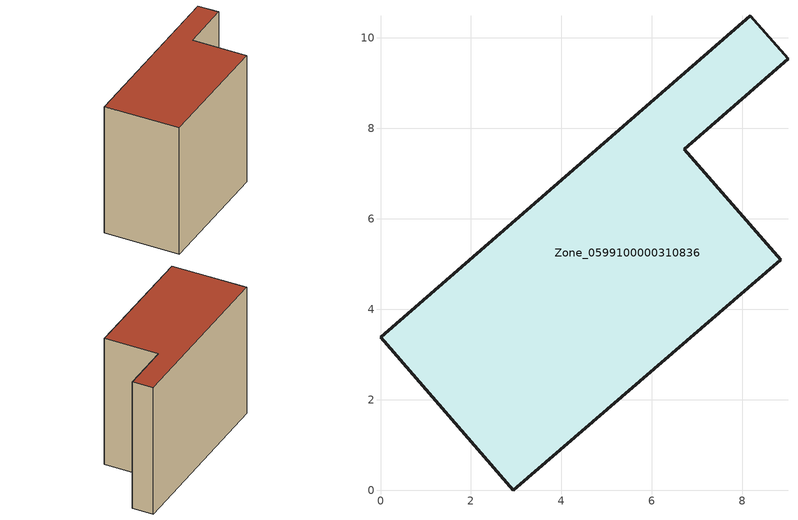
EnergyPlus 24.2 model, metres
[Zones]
Zone_0599100000310836
 floor ground (C_G): 0,3.38 8.18,10.49 9.01,9.54 6.72,7.54 8.85,5.1 2.94,0 z0
 wall outside (C_F): 2.94,0 8.85,5.1 6.72,7.54 9.01,9.54 8.18,10.49 0,3.38 2.94,0 z0:8.09
 roof outside (C_R): 8.18,10.49 0,3.38 2.94,0 8.85,5.1 6.72,7.54 9.01,9.54 z8.09
[BUILDING]
Pand.0599100000310836: North Axis=0; Terrain=City; Loads Convergence Tolerance Value=0.04; Temperature Convergence Tolerance Value=0.4; Solar Distribution=FullExterior; Maximum Number of Warmup Days=25; Minimum Number of Warmup Days=1
[Site:Location]
Rotterdam.The.Hague.AP_ZH_NLD Design_Conditions: Latitude=51.96; Longitude=4.45; Time Zone=1; Elevation=-4.5
[SITE:GROUNDTEMPERATURE:BUILDINGSURFACE]
18, 18, 18, 18, 18, 18, 18, 18, 18, 18, 18, 18
[MATERIAL] Thermal Absorptance=0.9; Solar Absorptance=0.7; Visible Absorptance=0.7
Name | Roughness | Thickness | Conductivity | Density | Specific Heat
G.TI.1946 | MediumSmooth | 0.15 | 1 | 540 | 1210
F.TI.1946 | Rough | 0.3 | 0.857143 | 1920 | 840
R.TI.1946 | MediumRough | 0.2 | 0.1 | 1500 | 1000
[CONSTRUCTION]
C_G: G.TI.1946
C_F: F.TI.1946
C_R: R.TI.1946
[ZONE]
Zone_0599100000310836: Type=1; Multiplier=1; Ceiling Height=Autocalculate; Volume=Autocalculate; Floor Area=autocalculate; Part of Total Floor Area=Yes
[ZONEINFILTRATION:DESIGNFLOWRATE]
Infil_Zone_0599100000310836: Zone or ZoneList or Space or SpaceList=Zone_0599100000310836; Schedule=AlwaysOn; Design Flow Rate Calculation Method=Flow/Area; Flow Rate per Floor Area=0.003; Constant Term Coefficient=1; Temperature Term Coefficient=0; Velocity Term Coefficient=0; Velocity Squared Term Coefficient=0
[HVACTEMPLATE:ZONE:IDEALLOADSAIRSYSTEM]
Zone_0599100000310836: Maximum Heating Supply Air Temperature=50; Minimum Cooling Supply Air Temperature=13; Maximum Heating Supply Air Humidity Ratio=0.0156; Minimum Cooling Supply Air Humidity Ratio=0.0077; Heating Limit=NoLimit; Cooling Limit=NoLimit; Dehumidification Control Type=ConstantSensibleHeatRatio; Cooling Sensible Heat Ratio=0.7; Dehumidification Setpoint=60; Humidification Control Type=None; Humidification Setpoint=30; Outdoor Air Method=None; Outdoor Air Flow Rate per Person=0.00944; Outdoor Air Flow Rate per Zone Floor Area=0; Outdoor Air Flow Rate per Zone=0; Demand Controlled Ventilation Type=None; Outdoor Air Economizer Type=NoEconomizer; Heat Recovery Type=None; Sensible Heat Recovery Effectiveness=0.7; Latent Heat Recovery Effectiveness=0.65
[ZONECONTROL:THERMOSTAT]
ThermostatControl_Zone_0599100000310836: Zone or ZoneList=Zone_0599100000310836; Control Type Schedule=DualSetpointControlType; Control 1=Thermostat_Zone_0599100000310836; Temperature Difference Between Cutout And Setpoint=0
[THERMOSTATSETPOINT:DUALSETPOINT]
Thermostat_Zone_0599100000310836: Heating Setpoint Temperature Schedule=HeatingSetpoint_Zone_0599100000310836; Cooling Setpoint Temperature Schedule=CoolingSetpoint_Zone_0599100000310836
[SCHEDULE:COMPACT]
HeatingSetpoint_Zone_0599100000310836: Through: 12/31, For: AllDays, Until: 24:00, 21
CoolingSetpoint_Zone_0599100000310836: Through: 12/31, For: AllDays, Until: 24:00, 24
DualSetpointControlType: Through: 12/31, For: AllDays, Until: 24:00, 4
AlwaysOn: Through: 12/31, For: AllDays, Until: 24:00, 1
